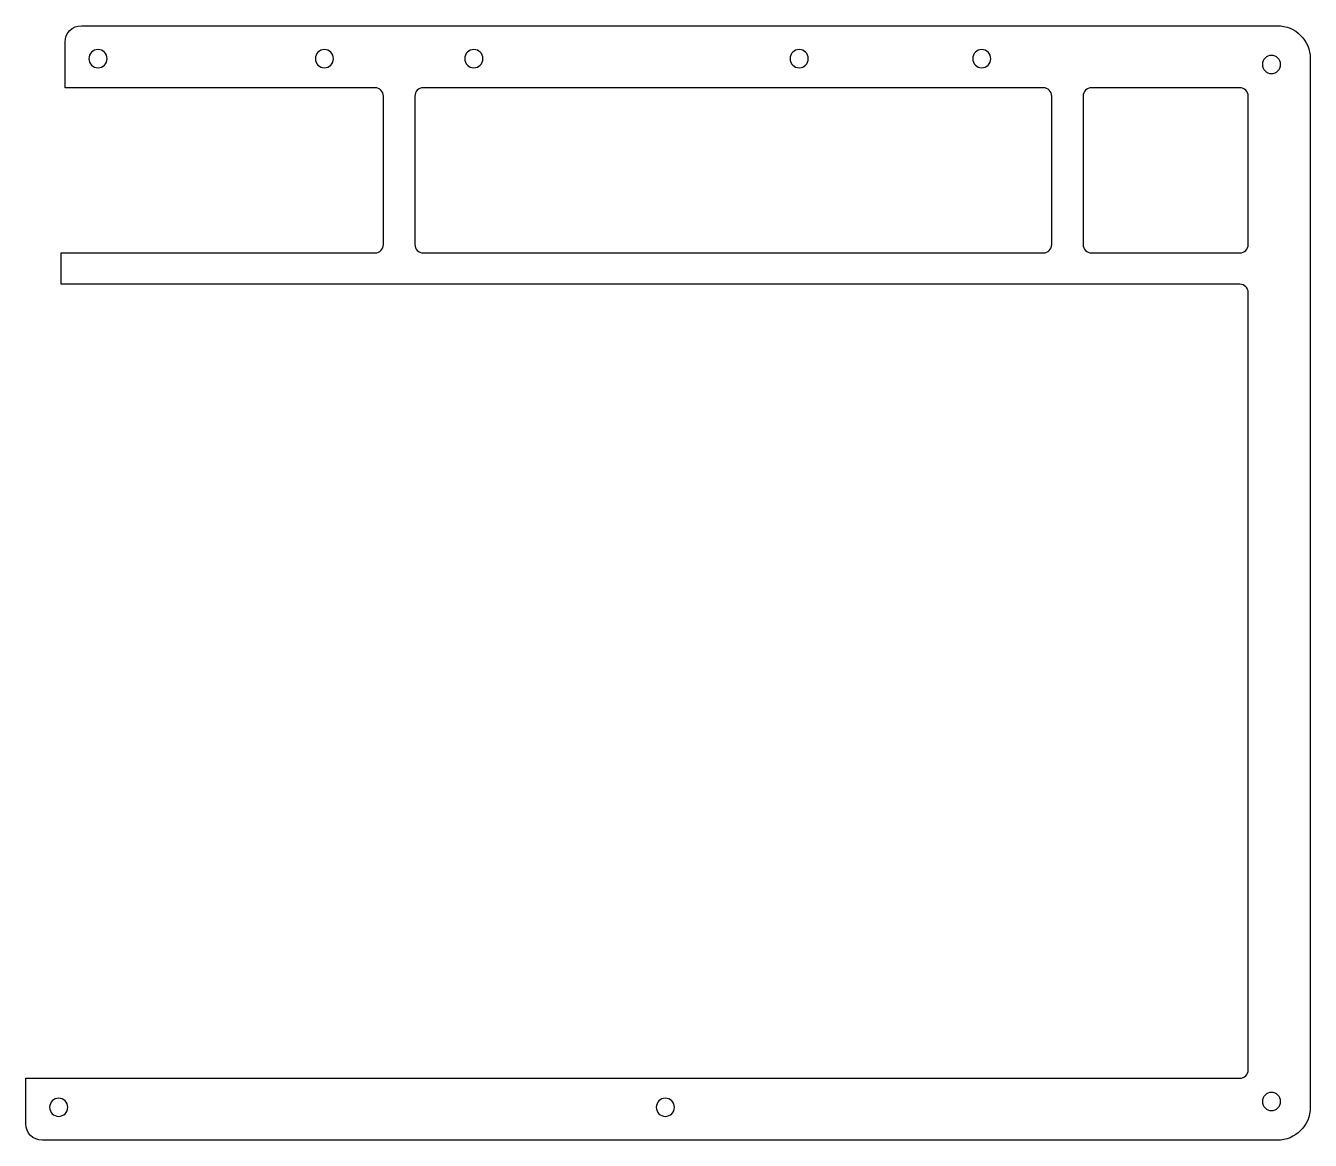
# Model space of a CAD drawing. Header units: inches. Extents: x 79 to 234, y 103 to 238.
import ezdxf

# ---------------------------------------------------------------- set-up
doc = ezdxf.new("R2010")
doc.units = ezdxf.units.IN
doc.header["$MEASUREMENT"] = 0
doc.layers.add('Layer 1', color=7, linetype='Continuous')

msp = doc.modelspace()

# ---------------------------------------------------------------- linework, layer by layer
at = {"layer": 'Layer 1', "color": 142, "lineweight": 25, "true_color": 0x23a4de}
for points, knots in [([(230.49, 238.47), (230.49, 238.47), (85.62, 238.47), (85.62, 238.47), (84.52, 238.47), (83.62, 237.57), (83.62, 236.47), (83.62, 236.47), (83.62, 230.94), (83.62, 230.94), (83.62, 230.94), (121.19, 230.94), (121.19, 230.94), (121.75, 230.94), (122.19, 230.5), (122.19, 229.94), (122.19, 229.94), (122.19, 211.94), (122.19, 211.94), (122.19, 211.39), (121.75, 210.94), (121.19, 210.94), (121.19, 210.94), (83.14, 210.94), (83.14, 210.94), (83.14, 210.94), (83.14, 207.13), (83.14, 207.13), (83.14, 207.13), (225.97, 207.13), (225.97, 207.13), (226.52, 207.13), (226.97, 206.68), (226.97, 206.13), (226.97, 206.13), (226.97, 111.93), (226.97, 111.93), (226.97, 111.38), (226.52, 110.93), (225.97, 110.93), (225.97, 110.93), (78.86, 110.93), (78.86, 110.93), (78.86, 110.93), (78.86, 105.41), (78.86, 105.41), (78.86, 104.3), (79.75, 103.41), (80.86, 103.41), (80.86, 103.41), (230.49, 103.41), (230.49, 103.41), (232.7, 103.41), (234.49, 105.2), (234.49, 107.41), (234.49, 107.41), (234.49, 234.47), (234.49, 234.47), (234.49, 236.68), (232.7, 238.47), (230.49, 238.47)], [0, 0, 0, 0, 1, 1, 1, 2, 2, 2, 3, 3, 3, 4, 4, 4, 5, 5, 5, 6, 6, 6, 7, 7, 7, 8, 8, 8, 9, 9, 9, 10, 10, 10, 11, 11, 11, 12, 12, 12, 13, 13, 13, 14, 14, 14, 15, 15, 15, 16, 16, 16, 17, 17, 17, 18, 18, 18, 19, 19, 19, 20, 20, 20, 20]), ([(126.01, 211.94), (126.01, 211.94), (126.01, 229.94), (126.01, 229.94), (126.01, 230.5), (126.45, 230.94), (127.01, 230.94), (127.01, 230.94), (202.16, 230.94), (202.16, 230.94), (202.71, 230.94), (203.16, 230.5), (203.16, 229.94), (203.16, 229.94), (203.16, 211.94), (203.16, 211.94), (203.16, 211.39), (202.71, 210.94), (202.16, 210.94), (202.16, 210.94), (127.01, 210.94), (127.01, 210.94), (126.45, 210.94), (126.01, 211.39), (126.01, 211.94)], [0, 0, 0, 0, 1, 1, 1, 2, 2, 2, 3, 3, 3, 4, 4, 4, 5, 5, 5, 6, 6, 6, 7, 7, 7, 8, 8, 8, 8]), ([(206.97, 211.94), (206.97, 211.94), (206.97, 229.94), (206.97, 229.94), (206.97, 230.5), (207.42, 230.94), (207.97, 230.94), (207.97, 230.94), (225.97, 230.94), (225.97, 230.94), (226.52, 230.94), (226.97, 230.5), (226.97, 229.94), (226.97, 229.94), (226.97, 211.94), (226.97, 211.94), (226.97, 211.39), (226.52, 210.94), (225.97, 210.94), (225.97, 210.94), (207.97, 210.94), (207.97, 210.94), (207.42, 210.94), (206.97, 211.39), (206.97, 211.94)], [0, 0, 0, 0, 1, 1, 1, 2, 2, 2, 3, 3, 3, 4, 4, 4, 5, 5, 5, 6, 6, 6, 7, 7, 7, 8, 8, 8, 8])]:
    msp.add_open_spline(points, degree=3, knots=knots, dxfattribs=at)
at = {"layer": 'Layer 1', "color": 205, "lineweight": 25, "true_color": 0x7c46af}
for points in [[(88.72, 234.47), (88.72, 233.86), (88.23, 233.37), (87.62, 233.37), (87.01, 233.37), (86.52, 233.86), (86.52, 234.47), (86.52, 235.08), (87.01, 235.57), (87.62, 235.57), (88.23, 235.57), (88.72, 235.08), (88.72, 234.47)], [(116.15, 234.47), (116.15, 233.86), (115.66, 233.37), (115.05, 233.37), (114.44, 233.37), (113.95, 233.86), (113.95, 234.47), (113.95, 235.08), (114.44, 235.57), (115.05, 235.57), (115.66, 235.57), (116.15, 235.08), (116.15, 234.47)], [(134.25, 234.47), (134.25, 233.86), (133.76, 233.37), (133.15, 233.37), (132.55, 233.37), (132.05, 233.86), (132.05, 234.47), (132.05, 235.08), (132.55, 235.57), (133.15, 235.57), (133.76, 235.57), (134.25, 235.08), (134.25, 234.47)], [(173.67, 234.47), (173.67, 233.86), (173.18, 233.37), (172.57, 233.37), (171.96, 233.37), (171.47, 233.86), (171.47, 234.47), (171.47, 235.08), (171.96, 235.57), (172.57, 235.57), (173.18, 235.57), (173.67, 235.08), (173.67, 234.47)], [(195.79, 234.47), (195.79, 233.86), (195.3, 233.37), (194.69, 233.37), (194.08, 233.37), (193.59, 233.86), (193.59, 234.47), (193.59, 235.08), (194.08, 235.57), (194.69, 235.57), (195.3, 235.57), (195.79, 235.08), (195.79, 234.47)], [(230.89, 233.77), (230.89, 233.16), (230.4, 232.67), (229.79, 232.67), (229.19, 232.67), (228.69, 233.16), (228.69, 233.77), (228.69, 234.38), (229.19, 234.87), (229.79, 234.87), (230.4, 234.87), (230.89, 234.38), (230.89, 233.77)], [(230.89, 108.11), (230.89, 107.5), (230.4, 107.01), (229.79, 107.01), (229.19, 107.01), (228.69, 107.5), (228.69, 108.11), (228.69, 108.71), (229.19, 109.21), (229.79, 109.21), (230.4, 109.21), (230.89, 108.71), (230.89, 108.11)], [(83.96, 107.41), (83.96, 106.8), (83.46, 106.31), (82.86, 106.31), (82.25, 106.31), (81.76, 106.8), (81.76, 107.41), (81.76, 108.01), (82.25, 108.51), (82.86, 108.51), (83.46, 108.51), (83.96, 108.01), (83.96, 107.41)], [(157.46, 107.41), (157.46, 106.8), (156.96, 106.31), (156.36, 106.31), (155.75, 106.31), (155.26, 106.8), (155.26, 107.41), (155.26, 108.01), (155.75, 108.51), (156.36, 108.51), (156.96, 108.51), (157.46, 108.01), (157.46, 107.41)]]:
    msp.add_open_spline(points, degree=3, knots=[0, 0, 0, 0, 1, 1, 1, 2, 2, 2, 3, 3, 3, 4, 4, 4, 4], dxfattribs=at)

doc.saveas('drawing.dxf')
